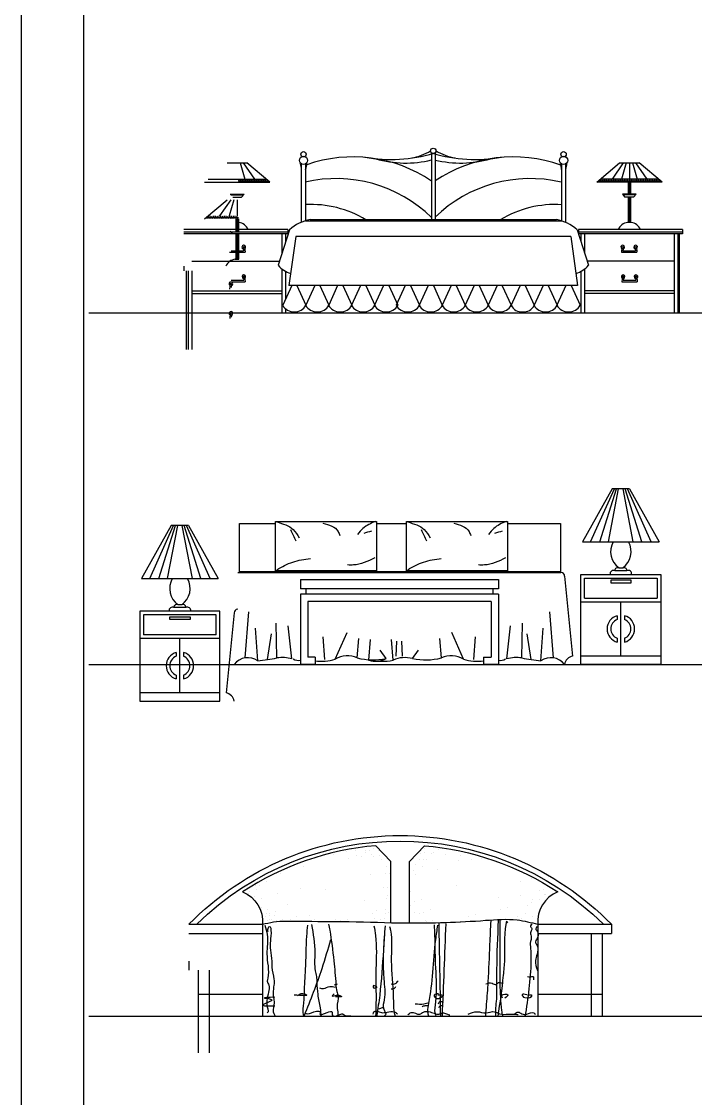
# Model space of a CAD drawing. Header units: inches. Extents: x 18.5 to 61, y 8.5 to 33.3.
# Drawn here: x 40 to 43.67, y 20.34 to 26.2 of the extents above; entities that cross this region are included whole.
import ezdxf

# ---------------------------------------------------------------- set-up
doc = ezdxf.new("R2010")
doc.units = ezdxf.units.IN
doc.header["$MEASUREMENT"] = 0
for name, color, linetype in [('02', 2, 'Continuous'), ('1', 1, 'Continuous'), ('kadrbm', 4, 'Continuous')]:
    doc.layers.add(name, color=color, linetype=linetype)

# ---------------------------------------------------------------- blocks, each defined once
blk = doc.blocks.new('kadrbm')
at = {"layer": 'kadrbm', "color": 4}
blk.add_lwpolyline([(0, 0), (0, 24.7972), (21, 24.7972), (21, 0), (0, 0)], close=True, dxfattribs=at)
blk.add_lwpolyline([(20.6631, 0.3257), (20.6631, 24.4603), (0.3369, 24.4603), (0.3369, 0.3257), (20.6631, 0.3257)], dxfattribs=at)

msp = doc.modelspace()

# ---------------------------------------------------------------- linework, layer by layer
at = {"layer": '02'}
for p, q in [((41.5298, 25.4683), (41.5509, 25.4683)), ((41.5298, 25.4679), (41.5298, 25.4683)), ((41.5509, 25.4683), (41.5509, 25.4672)), ((42.2364, 25.4907), (42.2364, 25.1249)), ((42.2564, 25.4907), (42.2564, 25.1249)), ((42.9458, 25.4679), (42.9458, 25.4683)), ((42.9458, 25.4683), (42.9674, 25.4683)), ((42.9669, 25.4683), (42.9669, 25.4672)), ((41.1245, 25.4336), (41.2315, 25.4336)), ((41.195, 25.4336), (41.2208, 25.3453)), ((41.212, 25.4336), (41.2727, 25.3453)), ((41.3559, 25.3285), (41.2315, 25.4336)), ((41.5298, 25.1116), (41.5298, 25.4274)), ((41.5509, 25.4281), (41.5509, 25.119)), ((42.9458, 25.1178), (42.9458, 25.4274)), ((42.9669, 25.4281), (42.9669, 25.11)), ((43.1363, 25.3285), (43.2606, 25.4336)), ((43.2802, 25.4336), (43.2195, 25.3453)), ((43.2606, 25.4336), (43.3677, 25.4336)), ((43.2971, 25.4336), (43.2714, 25.3453)), ((43.3142, 25.4336), (43.3142, 25.3453)), ((43.3312, 25.4336), (43.3569, 25.3453)), ((43.3482, 25.4336), (43.4089, 25.3453)), ((43.492, 25.3285), (43.3677, 25.4336)), ((41.0001, 25.3285), (41.3559, 25.3285)), ((41.02, 25.3453), (41.336, 25.3453)), ((43.492, 25.3285), (43.1363, 25.3285)), ((43.4721, 25.3453), (43.1562, 25.3453)), ((43.307, 25.3285), (43.307, 25.2631)), ((43.314, 25.3285), (43.314, 25.2631)), ((43.3199, 25.3285), (43.3199, 25.2631)), ((41.1407, 25.2631), (41.2161, 25.2631)), ((41.2161, 25.2631), (41.202, 25.2478)), ((43.276, 25.2631), (43.2901, 25.2478)), ((43.3515, 25.2631), (43.276, 25.2631)), ((43.3515, 25.2631), (43.3374, 25.2478)), ((41.0001, 25.1285), (41.1245, 25.2336)), ((41.144, 25.2336), (41.0833, 25.1453)), ((41.1609, 25.2336), (41.1352, 25.1453)), ((41.1442, 25.2593), (41.2126, 25.2593)), ((41.1548, 25.2478), (41.202, 25.2478)), ((41.178, 25.2336), (41.178, 25.1453)), ((43.3479, 25.2593), (43.2796, 25.2593)), ((43.3374, 25.2478), (43.2901, 25.2478)), ((43.307, 25.2478), (43.307, 25.1092)), ((43.314, 25.2478), (43.314, 25.1092)), ((43.3199, 25.2478), (43.3199, 25.1092)), ((41.1722, 25.1285), (41.1722, 25.0631)), ((41.1781, 25.1285), (41.1781, 25.0631)), ((41.1852, 25.1285), (41.1852, 25.0631)), ((41.5509, 25.119), (42.9458, 25.1178)), ((41.5764, 25.1249), (42.9164, 25.1249)), ((43.3242, 25.1092), (43.3042, 25.1092)), ((41.4543, 25.072), (40.8876, 25.072)), ((41.4543, 25.0576), (40.8876, 25.0576)), ((41.4543, 25.047), (40.8876, 25.047)), ((41.1407, 25.0631), (41.1548, 25.0478)), ((41.1722, 25.0478), (41.1722, 24.9092)), ((41.1781, 25.0478), (41.1781, 24.9092)), ((41.1852, 25.0478), (41.1852, 24.9092)), ((41.4637, 25.0703), (41.402, 24.8764)), ((41.4224, 25.047), (41.4224, 24.9404)), ((41.4424, 25.047), (41.4424, 25.0033)), ((41.4543, 25.072), (41.4543, 25.047)), ((41.4976, 25.0339), (41.4604, 24.7658)), ((42.9951, 25.0339), (41.4976, 25.0339)), ((42.9951, 25.0339), (43.0324, 24.7658)), ((43.0291, 25.0703), (43.0907, 24.8764)), ((43.6039, 25.072), (43.0372, 25.072)), ((43.0372, 25.072), (43.0372, 25.047)), ((43.6039, 25.0576), (43.0372, 25.0576)), ((43.6039, 25.047), (43.0372, 25.047)), ((43.0504, 25.047), (43.0504, 25.0033)), ((43.0704, 25.047), (43.0704, 24.9404)), ((43.5587, 25.047), (43.5587, 24.6183)), ((43.5787, 25.047), (43.5787, 24.6183)), ((43.5875, 24.6184), (43.5875, 25.047)), ((43.6039, 25.072), (43.6039, 25.047)), ((41.2107, 24.9754), (41.2137, 24.9554)), ((41.2187, 24.9754), (41.2217, 24.9474)), ((43.2739, 24.9754), (43.2709, 24.9474)), ((43.2819, 24.9754), (43.2789, 24.9554)), ((43.344, 24.9754), (43.347, 24.9554)), ((43.352, 24.9754), (43.355, 24.9474)), ((41.1376, 24.9474), (41.2217, 24.9474)), ((41.1456, 24.9554), (41.2137, 24.9554)), ((41.168, 24.9092), (41.188, 24.9092)), ((43.2709, 24.9474), (43.355, 24.9474)), ((43.2789, 24.9554), (43.347, 24.9554)), ((40.8876, 24.872), (40.8876, 24.847)), ((40.9318, 24.8983), (41.409, 24.8983)), ((41.4224, 24.8564), (41.4224, 24.6183)), ((43.0704, 24.8564), (43.0704, 24.6183)), ((43.5587, 24.8983), (43.0838, 24.8983)), ((40.903, 24.4184), (40.903, 24.847)), ((40.9118, 24.847), (40.9118, 24.4183)), ((40.9318, 24.847), (40.9318, 24.4183)), ((41.1461, 24.7947), (41.2142, 24.7947)), ((41.2112, 24.8147), (41.2142, 24.7947)), ((41.2192, 24.8147), (41.2222, 24.7867)), ((41.4424, 24.8434), (41.4424, 24.6934)), ((43.0504, 24.8434), (43.0504, 24.6183)), ((43.2758, 24.8147), (43.2728, 24.7867)), ((43.2838, 24.8147), (43.2808, 24.7947)), ((43.2808, 24.7947), (43.3489, 24.7947)), ((43.3459, 24.8147), (43.3489, 24.7947)), ((43.3539, 24.8147), (43.3569, 24.7867)), ((40.9318, 24.7383), (41.4224, 24.7383)), ((41.1406, 24.7754), (41.1376, 24.7474)), ((41.1381, 24.7867), (41.2222, 24.7867)), ((41.1486, 24.7754), (41.1456, 24.7554)), ((41.4757, 24.7658), (41.4269, 24.6597)), ((43.0324, 24.7658), (41.4604, 24.7658)), ((41.5039, 24.7658), (41.5527, 24.6597)), ((41.6007, 24.7658), (41.5519, 24.6597)), ((41.6289, 24.7658), (41.6777, 24.6597)), ((41.7257, 24.7658), (41.6769, 24.6597)), ((41.7539, 24.7658), (41.8027, 24.6597)), ((41.8507, 24.7658), (41.8019, 24.6597)), ((41.8789, 24.7658), (41.9277, 24.6597)), ((41.9757, 24.7658), (41.9269, 24.6597)), ((42.0048, 24.7658), (42.0536, 24.6597)), ((42.0938, 24.7658), (42.0449, 24.6597)), ((42.1219, 24.7658), (42.1707, 24.6597)), ((42.2188, 24.7658), (42.1699, 24.6597)), ((42.2469, 24.7658), (42.2957, 24.6597)), ((42.3438, 24.7658), (42.2949, 24.6597)), ((42.3719, 24.7658), (42.4207, 24.6597)), ((42.4688, 24.7658), (42.4199, 24.6597)), ((42.4969, 24.7658), (42.5457, 24.6597)), ((42.5938, 24.7658), (42.5449, 24.6597)), ((42.6223, 24.765), (42.6711, 24.6588)), ((42.7188, 24.7658), (42.6668, 24.653)), ((42.7469, 24.7658), (42.7957, 24.6597)), ((42.8438, 24.7658), (42.7949, 24.6597)), ((42.8719, 24.7658), (42.9207, 24.6597)), ((42.9688, 24.7658), (42.9199, 24.6597)), ((42.9969, 24.7658), (43.0457, 24.6597)), ((43.5587, 24.7383), (43.0704, 24.7383)), ((43.2728, 24.7867), (43.3569, 24.7867)), ((40.9318, 24.7233), (41.4224, 24.7233)), ((43.5587, 24.7233), (43.0704, 24.7233)), ((41.4424, 24.6397), (41.4424, 24.6183)), ((41.1411, 24.6147), (41.1381, 24.5867)), ((41.1491, 24.6147), (41.1461, 24.5947)), ((43.2205, 23.6603), (43.0592, 23.3713)), ((43.1031, 23.3713), (43.2323, 23.6603)), ((43.1538, 23.3713), (43.244, 23.6603)), ((43.2001, 23.3713), (43.2557, 23.6603)), ((43.3149, 23.6603), (43.2205, 23.6603)), ((43.3353, 23.3713), (43.2797, 23.6603)), ((43.3816, 23.3713), (43.2914, 23.6603)), ((43.4324, 23.3713), (43.3032, 23.6603)), ((43.3149, 23.6603), (43.4763, 23.3713)), ((40.8198, 23.4603), (40.6585, 23.1713)), ((40.7024, 23.1713), (40.8316, 23.4603)), ((40.7531, 23.1713), (40.8433, 23.4603)), ((40.7994, 23.1713), (40.855, 23.4603)), ((40.9142, 23.4603), (40.8198, 23.4603)), ((40.9346, 23.1713), (40.879, 23.4603)), ((40.9809, 23.1713), (40.8907, 23.4603)), ((41.0317, 23.1713), (40.9025, 23.4603)), ((40.9142, 23.4603), (41.0756, 23.1713)), ((41.191, 23.4713), (41.3881, 23.4713)), ((41.191, 23.2084), (41.191, 23.4713)), ((41.3881, 23.4828), (41.937, 23.4828)), ((41.3881, 23.2134), (41.3881, 23.4828)), ((41.937, 23.4828), (41.937, 23.2134)), ((41.937, 23.4713), (42.1008, 23.4713)), ((42.1008, 23.4828), (42.6497, 23.4828)), ((42.1008, 23.2134), (42.1008, 23.4828)), ((42.6497, 23.4828), (42.6497, 23.2134)), ((42.6497, 23.4713), (42.9386, 23.4713)), ((42.9386, 23.4713), (42.9386, 23.2084)), ((43.0592, 23.3713), (43.4763, 23.3713)), ((41.937, 23.2134), (41.3881, 23.2134)), ((42.6497, 23.2134), (42.1008, 23.2134)), ((43.2347, 23.2146), (43.3008, 23.2146)), ((43.2577, 23.2291), (43.2777, 23.2291)), ((40.6585, 23.1713), (41.0756, 23.1713)), ((41.1817, 23.2042), (42.9417, 23.2042)), ((42.9386, 23.2084), (41.191, 23.2084)), ((41.5228, 23.1666), (42.6007, 23.1666)), ((41.5228, 23.1666), (41.5228, 23.1166)), ((42.6007, 23.1666), (42.6007, 23.1166)), ((42.9617, 23.1842), (43.0052, 22.7491)), ((43.05, 23.1946), (43.4854, 23.1946)), ((43.05, 22.7042), (43.05, 23.1946)), ((43.07, 23.1746), (43.4654, 23.1746)), ((43.07, 23.0646), (43.07, 23.1746)), ((43.323, 23.163), (43.2122, 23.163)), ((43.2122, 23.163), (43.2122, 23.1492)), ((43.323, 23.1492), (43.323, 23.163)), ((43.4654, 23.1746), (43.4654, 23.0646)), ((43.4854, 23.1946), (43.4854, 22.7042)), ((42.6007, 23.1166), (41.5228, 23.1166)), ((41.5528, 23.1166), (41.5528, 23.0866)), ((42.5707, 23.1166), (42.5707, 23.0866)), ((43.2122, 23.1492), (43.323, 23.1492)), ((42.6007, 23.0866), (41.5228, 23.0866)), ((41.5228, 23.0866), (41.5228, 22.7042)), ((42.5607, 23.0466), (41.5628, 23.0466)), ((41.5628, 23.0466), (41.5628, 22.7442)), ((42.5607, 23.0466), (42.5607, 22.7442)), ((42.6007, 23.0866), (42.6007, 22.7042)), ((43.05, 23.0446), (43.4854, 23.0446)), ((43.07, 23.0646), (43.4654, 23.0646)), ((43.2677, 22.7505), (43.2677, 23.0446)), ((40.6493, 22.9946), (40.6493, 22.5042)), ((41.0847, 22.9946), (40.6493, 22.9946)), ((40.9001, 23.0146), (40.834, 23.0146)), ((40.877, 23.0291), (40.857, 23.0291)), ((41.0847, 22.5042), (41.0847, 22.9946)), ((41.1617, 22.9842), (41.1183, 22.5491)), ((41.2225, 22.7399), (41.2425, 22.9909)), ((42.901, 22.7399), (42.881, 22.9909)), ((40.6693, 22.9746), (40.6693, 22.8646)), ((41.0647, 22.9746), (40.6693, 22.9746)), ((40.8118, 22.963), (40.9225, 22.963)), ((40.8118, 22.9492), (40.8118, 22.963)), ((40.9225, 22.9492), (40.8118, 22.9492)), ((40.9225, 22.963), (40.9225, 22.9492)), ((41.0647, 22.8646), (41.0647, 22.9746)), ((41.3952, 22.7395), (41.3917, 22.9285)), ((42.7283, 22.7395), (42.7318, 22.9285)), ((43.2476, 22.9696), (43.2476, 22.9485)), ((43.2878, 22.9696), (43.2878, 22.9485)), ((41.0647, 22.8646), (40.6693, 22.8646)), ((41.2911, 22.7239), (41.279, 22.9024)), ((41.3433, 22.7308), (41.3657, 22.8712)), ((41.4767, 22.7343), (41.4559, 22.9146)), ((41.7127, 22.7325), (41.7769, 22.8782)), ((42.4108, 22.7325), (42.3466, 22.8782)), ((42.6467, 22.7343), (42.6676, 22.9146)), ((42.7802, 22.7308), (42.7578, 22.8712)), ((42.8324, 22.7239), (42.8445, 22.9024)), ((41.0847, 22.8446), (40.6493, 22.8446)), ((40.867, 22.5505), (40.867, 22.8446)), ((41.6555, 22.7308), (41.6468, 22.8539)), ((41.8324, 22.7395), (41.8411, 22.8452)), ((41.8961, 22.7273), (41.9048, 22.84)), ((42.0273, 22.7273), (42.0187, 22.84)), ((42.0441, 22.7499), (42.0476, 22.8314)), ((42.0794, 22.7499), (42.0759, 22.8314)), ((42.2911, 22.7395), (42.2824, 22.8452)), ((42.468, 22.7308), (42.4767, 22.8539)), ((43.2476, 22.8466), (43.2476, 22.8255)), ((43.2878, 22.8466), (43.2878, 22.8255)), ((40.8469, 22.7696), (40.8469, 22.7485)), ((40.8871, 22.7696), (40.8871, 22.7485)), ((41.6028, 22.7442), (41.5628, 22.7442)), ((41.6028, 22.7442), (41.6028, 22.7042)), ((41.9903, 22.736), (41.9573, 22.7828)), ((42.1332, 22.736), (42.1661, 22.7828)), ((42.5207, 22.7442), (42.5207, 22.7042)), ((42.5207, 22.7442), (42.5607, 22.7442)), ((43.05, 22.7505), (43.4854, 22.7505)), ((41.6028, 22.7042), (41.5228, 22.7042)), ((42.6007, 22.7042), (42.5207, 22.7042)), ((43.4854, 22.7042), (43.05, 22.7042)), ((40.8469, 22.6466), (40.8469, 22.6255)), ((40.8871, 22.6466), (40.8871, 22.6255)), ((41.0847, 22.5505), (40.6493, 22.5505)), ((40.6493, 22.5042), (41.0847, 22.5042)), ((41.7762, 21.686), (41.7762, 21.686)), ((41.8249, 21.6941), (41.8249, 21.6941)), ((41.879, 21.6905), (41.879, 21.6905)), ((41.898, 21.6914), (41.898, 21.6914)), ((41.9219, 21.7048), (41.9219, 21.7048)), ((41.9473, 21.6932), (41.9473, 21.6932)), ((42.1995, 21.7045), (42.1995, 21.7045)), ((42.2759, 21.6966), (42.2759, 21.6966)), ((41.7041, 21.6677), (41.7041, 21.6677)), ((41.7842, 21.6485), (41.7842, 21.6485)), ((41.8292, 21.6641), (41.8292, 21.6641)), ((41.8543, 21.6574), (41.8543, 21.6574)), ((41.8786, 21.6805), (41.8786, 21.6805)), ((41.9076, 21.6708), (41.9076, 21.6708)), ((41.9187, 21.6601), (41.9187, 21.6601)), ((41.9522, 21.6663), (41.9522, 21.6663)), ((41.9656, 21.644), (41.9656, 21.644)), ((42.1718, 21.6417), (42.1718, 21.6417)), ((42.1752, 21.6726), (42.1752, 21.6726)), ((42.1909, 21.6425), (42.1909, 21.6425)), ((42.2005, 21.6817), (42.2005, 21.6817)), ((42.2118, 21.6435), (42.2118, 21.6435)), ((42.2362, 21.6752), (42.2362, 21.6752)), ((42.2481, 21.6827), (42.2481, 21.6827)), ((42.3103, 21.6695), (42.3103, 21.6695)), ((42.3846, 21.6352), (42.3846, 21.6352)), ((42.3958, 21.6651), (42.3958, 21.6651)), ((42.4569, 21.6415), (42.4569, 21.6415)), ((42.507, 21.6496), (42.507, 21.6496)), ((41.5378, 21.6061), (41.5378, 21.6061)), ((41.9895, 21.6065), (41.9895, 21.6065)), ((42.0056, 21.5685), (42.0056, 21.5685)), ((42.0148, 21.5704), (42.0148, 21.5704)), ((42.1371, 21.5848), (42.1371, 21.5848)), ((42.1483, 21.6147), (42.1483, 21.6147)), ((42.1862, 21.6019), (42.1862, 21.6019)), ((42.2693, 21.5897), (42.2693, 21.5897)), ((41.3408, 21.5234), (41.3408, 21.5234)), ((41.412, 21.5651), (41.412, 21.5651)), ((41.9032, 21.5627), (41.9032, 21.5627)), ((41.9865, 21.5677), (41.9865, 21.5677)), ((42.0109, 21.5269), (42.0109, 21.5269)), ((42.1483, 21.5607), (42.1483, 21.5607)), ((42.7197, 21.523), (42.7197, 21.523)), ((42.7798, 21.5387), (42.7798, 21.5387)), ((42.8225, 21.5275), (42.8225, 21.5275)), ((41.2383, 21.4583), (41.2383, 21.4583)), ((41.2468, 21.4692), (41.2468, 21.4692)), ((41.2786, 21.4992), (41.2786, 21.4992)), ((41.284, 21.4774), (41.284, 21.4774)), ((41.2976, 21.5), (41.2976, 21.5)), ((41.3975, 21.4553), (41.3975, 21.4553)), ((41.5216, 21.4833), (41.5216, 21.4833)), ((41.6615, 21.4768), (41.6615, 21.4768)), ((41.9759, 21.4905), (41.9759, 21.4905)), ((41.995, 21.4913), (41.995, 21.4913)), ((42.122, 21.47), (42.122, 21.47)), ((42.371, 21.5031), (42.371, 21.5031)), ((42.8222, 21.4749), (42.8222, 21.4749)), ((42.8455, 21.4767), (42.8455, 21.4767)), ((42.851, 21.4548), (42.851, 21.4548)), ((42.8587, 21.4541), (42.8587, 21.4541)), ((41.2751, 21.4409), (41.2751, 21.4409)), ((41.3104, 21.4327), (41.3104, 21.4327)), ((41.4539, 21.3954), (41.4539, 21.3954)), ((41.8745, 21.4196), (41.8745, 21.4196)), ((41.9893, 21.4284), (41.9893, 21.4284)), ((41.9986, 21.4476), (41.9986, 21.4476)), ((42.1251, 21.3935), (42.1251, 21.3935)), ((42.1457, 21.4162), (42.1457, 21.4162)), ((42.1829, 21.4245), (42.1829, 21.4245)), ((42.5991, 21.4343), (42.5991, 21.4343)), ((42.7214, 21.4487), (42.7214, 21.4487)), ((42.7598, 21.3936), (42.7598, 21.3936)), ((42.7834, 21.4085), (42.7834, 21.4085)), ((42.7841, 21.4254), (42.7841, 21.4254)), ((42.8266, 21.423), (42.8266, 21.423)), ((41.3091, 21.3811), (41.3091, 21.3811)), ((41.3315, 21.3343), (41.3315, 21.3343)), ((41.3361, 21.3492), (41.3361, 21.3492)), ((41.3435, 21.3687), (41.3435, 21.3687)), ((41.3539, 21.3384), (41.3539, 21.3384)), ((41.3551, 21.35), (41.3551, 21.35)), ((41.3824, 21.3405), (41.3824, 21.3405)), ((41.3887, 21.3613), (41.3887, 21.3613)), ((41.5736, 21.3391), (41.5736, 21.3391)), ((41.9131, 21.3465), (41.9131, 21.3465)), ((41.9347, 21.3639), (41.9347, 21.3639)), ((41.9843, 21.347), (41.9843, 21.347)), ((41.9863, 21.3711), (41.9863, 21.3711)), ((42.0017, 21.3562), (42.0017, 21.3562)), ((42.1421, 21.3546), (42.1421, 21.3546)), ((42.1728, 21.3512), (42.1728, 21.3512)), ((42.1919, 21.352), (42.1919, 21.352)), ((42.2292, 21.3696), (42.2292, 21.3696)), ((42.4755, 21.3445), (42.4755, 21.3445)), ((42.6123, 21.3706), (42.6123, 21.3706)), ((42.6495, 21.3788), (42.6495, 21.3788)), ((42.7063, 21.3339), (42.7063, 21.3339)), ((42.7501, 21.3502), (42.7501, 21.3502)), ((41.3424, 21.3099), (41.3424, 21.3099)), ((41.3541, 21.3154), (41.3541, 21.3154)), ((41.3647, 21.316), (41.3647, 21.316)), ((41.3906, 21.3081), (41.3906, 21.3081)), ((41.4228, 21.3136), (41.4228, 21.3136)), ((41.4687, 21.3177), (41.4687, 21.3177)), ((41.5039, 21.3298), (41.5039, 21.3298)), ((41.6016, 21.3137), (41.6016, 21.3137)), ((41.7137, 21.3157), (41.7137, 21.3157)), ((41.742, 21.3086), (41.742, 21.3086)), ((41.7792, 21.3169), (41.7792, 21.3169)), ((41.8594, 21.3048), (41.8594, 21.3048)), ((41.9277, 21.3196), (41.9277, 21.3196)), ((41.9599, 21.3152), (41.9599, 21.3152)), ((41.9817, 21.3192), (41.9817, 21.3192)), ((42.205, 21.3133), (42.205, 21.3133)), ((42.2075, 21.3042), (42.2075, 21.3042)), ((42.2447, 21.3125), (42.2447, 21.3125)), ((42.2845, 21.2997), (42.2845, 21.2997)), ((42.3036, 21.3021), (42.3036, 21.3021)), ((42.3934, 21.3045), (42.3934, 21.3045)), ((42.4375, 21.3318), (42.4375, 21.3318)), ((42.4512, 21.3128), (42.4512, 21.3128)), ((42.7078, 21.3182), (42.7078, 21.3182)), ((42.7268, 21.319), (42.7268, 21.319)), ((42.7879, 21.3324), (42.7879, 21.3324))]:
    msp.add_line(p, q, dxfattribs=at)
for points in [[(40.916, 21.2901, -0.420009), (43.216, 21.2901, 3.317955)], [(40.9584, 21.2901, -0.409003), (43.1736, 21.2901)], [(42.0152, 21.2979), (42.0158, 21.6311), (41.9338, 21.7175, 0.125006), (41.2078, 21.466, -0.336776), (41.316, 21.2901, -1.056579)], [(42.1168, 21.2979), (42.1162, 21.6311), (42.1982, 21.7175, -0.125006), (42.9241, 21.466, 0.336776), (42.816, 21.2901, 1.056579)]]:
    msp.add_lwpolyline(points, format="xyb", dxfattribs=at)
for points in [[(40.916, 21.2901), (41.316, 21.2901)], [(41.316, 21.2901), (41.316, 20.7901)], [(42.816, 21.2901), (42.816, 20.7901)], [(42.816, 21.2901), (43.216, 21.2901)], [(43.216, 21.2901), (43.216, 21.2401)], [(40.916, 21.2401), (41.316, 21.2401)], [(42.816, 21.2401), (43.216, 21.2401)], [(43.106, 21.2401), (43.106, 20.7901)], [(43.166, 21.2401), (43.166, 20.7901)], [(40.916, 21.0901), (40.916, 21.0401)], [(40.966, 21.0401), (40.966, 20.5901)], [(41.026, 21.0401), (41.026, 20.5901)], [(40.966, 20.9101), (41.316, 20.9101)], [(42.816, 20.9101), (43.166, 20.9101)], [(40.966, 20.7901), (43.166, 20.7901)]]:
    msp.add_lwpolyline(points, dxfattribs=at)
for centre, radius in [((41.5397, 25.4807), 0.0146), ((42.2461, 25.499), 0.0149), ((42.9557, 25.4807), 0.0146), ((41.5397, 25.4476), 0.0225), ((42.9557, 25.4476), 0.0225)]:
    msp.add_circle(centre, radius, dxfattribs=at)
for centre, radius, start, end in [((42.0701, 25.7692), 0.3141, 280.80391, 300.99102), ((42.4236, 25.7692), 0.3141, 239.00898, 259.19609), ((41.8088, 24.7077), 0.7588, 55.70289, 109.34484), ((42.0154, 26.2509), 0.799, 259.75229, 286.97387), ((42.0969, 26.0197), 0.5867, 253.81795, 283.7568), ((42.4756, 26.2509), 0.799, 253.02613, 280.24771), ((42.6822, 24.7077), 0.7588, 70.04973, 124.13824), ((42.3942, 26.0197), 0.5867, 256.41808, 286.18205), ((41.4433, 25.3973), 0.0857, 359.97513, 22.69604), ((41.4185, 25.4404), 0.1399, 342.06412, 357.0003), ((42.8593, 25.3973), 0.0857, 359.97513, 22.69604), ((42.8345, 25.4404), 0.1399, 342.06412, 357.0003), ((41.1944, 25.3452), 0.00919, 179.33961, 276.06701), ((41.1845, 25.3282), 0.0079, 1.90588, 83.22124), ((41.204, 25.3452), 0.00919, 179.33961, 276.06701), ((41.1944, 25.3282), 0.0079, 1.90588, 83.22124), ((41.2136, 25.3452), 0.00919, 179.33961, 276.06701), ((41.204, 25.3282), 0.0079, 1.90588, 83.22124), ((41.2235, 25.3452), 0.00919, 179.33961, 276.06701), ((41.2136, 25.3282), 0.0079, 1.90588, 83.22124), ((41.2331, 25.3452), 0.00919, 179.33961, 276.06701), ((41.2236, 25.3282), 0.0079, 1.90588, 83.22124), ((41.2427, 25.3452), 0.00919, 179.33961, 276.06701), ((41.2331, 25.3282), 0.0079, 1.90588, 83.22124), ((41.2526, 25.3452), 0.00919, 179.33961, 276.06701), ((41.2427, 25.3282), 0.0079, 1.90588, 83.22124), ((41.2622, 25.3452), 0.00919, 179.33961, 276.06701), ((41.2527, 25.3282), 0.0079, 1.90588, 83.22124), ((41.2718, 25.3452), 0.00919, 179.33961, 276.06701), ((41.2623, 25.3282), 0.0079, 1.90588, 83.22124), ((41.2818, 25.3452), 0.00919, 179.33961, 276.06701), ((41.2718, 25.3282), 0.0079, 1.90588, 83.22124), ((41.2913, 25.3452), 0.00919, 179.33961, 276.06701), ((41.2818, 25.3282), 0.0079, 1.90588, 83.22124), ((41.3009, 25.3452), 0.00919, 179.33961, 276.06701), ((41.2914, 25.3282), 0.0079, 1.90588, 83.22124), ((41.3105, 25.3452), 0.00919, 179.33961, 276.06701), ((41.301, 25.3282), 0.0079, 1.90588, 83.22124), ((41.3205, 25.3452), 0.00919, 179.33961, 276.06701), ((41.3105, 25.3282), 0.0079, 1.90588, 83.22124), ((41.3301, 25.3452), 0.00919, 179.33961, 276.06701), ((41.3205, 25.3282), 0.0079, 1.90588, 83.22124), ((41.3396, 25.3452), 0.00919, 179.33961, 276.06701), ((41.3301, 25.3282), 0.0079, 1.90588, 83.22124), ((41.3397, 25.3282), 0.0079, 1.90588, 83.22124), ((41.7169, 24.6061), 0.7424, 45.60077, 103.12372), ((42.7741, 24.6061), 0.7424, 76.87628, 134.2116), ((43.1525, 25.3282), 0.0079, 96.77876, 178.09412), ((43.1525, 25.3452), 0.00919, 263.93299, 0.66039), ((43.1621, 25.3282), 0.0079, 96.77876, 178.09412), ((43.1621, 25.3452), 0.00919, 263.93299, 0.66039), ((43.1716, 25.3282), 0.0079, 96.77876, 178.09412), ((43.1717, 25.3452), 0.00919, 263.93299, 0.66039), ((43.1816, 25.3282), 0.0079, 96.77876, 178.09412), ((43.1816, 25.3452), 0.00919, 263.93299, 0.66039), ((43.1912, 25.3282), 0.0079, 96.77876, 178.09412), ((43.1912, 25.3452), 0.00919, 263.93299, 0.66039), ((43.2008, 25.3282), 0.0079, 96.77876, 178.09412), ((43.2008, 25.3452), 0.00919, 263.93299, 0.66039), ((43.2104, 25.3282), 0.0079, 96.77876, 178.09412), ((43.2104, 25.3452), 0.00919, 263.93299, 0.66039), ((43.2203, 25.3282), 0.0079, 96.77876, 178.09412), ((43.2204, 25.3452), 0.00919, 263.93299, 0.66039), ((43.2299, 25.3282), 0.0079, 96.77876, 178.09412), ((43.2299, 25.3452), 0.00919, 263.93299, 0.66039), ((43.2395, 25.3282), 0.0079, 96.77876, 178.09412), ((43.2395, 25.3452), 0.00919, 263.93299, 0.66039), ((43.2494, 25.3282), 0.0079, 96.77876, 178.09412), ((43.2495, 25.3452), 0.00919, 263.93299, 0.66039), ((43.259, 25.3282), 0.0079, 96.77876, 178.09412), ((43.2591, 25.3452), 0.00919, 263.93299, 0.66039), ((43.2686, 25.3282), 0.0079, 96.77876, 178.09412), ((43.2686, 25.3452), 0.00919, 263.93299, 0.66039), ((43.2786, 25.3282), 0.0079, 96.77876, 178.09412), ((43.2786, 25.3452), 0.00919, 263.93299, 0.66039), ((43.2881, 25.3282), 0.0079, 96.77876, 178.09412), ((43.2882, 25.3452), 0.00919, 263.93299, 0.66039), ((43.2977, 25.3282), 0.0079, 96.77876, 178.09412), ((43.2978, 25.3452), 0.00919, 263.93299, 0.66039), ((43.3077, 25.3282), 0.0079, 96.77876, 178.09412), ((43.3077, 25.3452), 0.00919, 263.93299, 0.66039), ((43.3173, 25.3282), 0.0079, 96.77876, 178.09412), ((43.3173, 25.3452), 0.00919, 263.93299, 0.66039), ((43.3269, 25.3282), 0.0079, 96.77876, 178.09412), ((43.3269, 25.3452), 0.00919, 263.93299, 0.66039), ((43.3368, 25.3282), 0.0079, 96.77876, 178.09412), ((43.3369, 25.3452), 0.00919, 263.93299, 0.66039), ((43.3464, 25.3282), 0.0079, 96.77876, 178.09412), ((43.3464, 25.3452), 0.00919, 263.93299, 0.66039), ((43.356, 25.3282), 0.0079, 96.77876, 178.09412), ((43.356, 25.3452), 0.00919, 263.93299, 0.66039), ((43.3659, 25.3282), 0.0079, 96.77876, 178.09412), ((43.366, 25.3452), 0.00919, 263.93299, 0.66039), ((43.3755, 25.3282), 0.0079, 96.77876, 178.09412), ((43.3756, 25.3452), 0.00919, 263.93299, 0.66039), ((43.3851, 25.3282), 0.0079, 96.77876, 178.09412), ((43.3851, 25.3452), 0.00919, 263.93299, 0.66039), ((43.3951, 25.3282), 0.0079, 96.77876, 178.09412), ((43.3951, 25.3452), 0.00919, 263.93299, 0.66039), ((43.4046, 25.3282), 0.0079, 96.77876, 178.09412), ((43.4047, 25.3452), 0.00919, 263.93299, 0.66039), ((43.4142, 25.3282), 0.0079, 96.77876, 178.09412), ((43.4143, 25.3452), 0.00919, 263.93299, 0.66039), ((43.4242, 25.3282), 0.0079, 96.77876, 178.09412), ((43.4242, 25.3452), 0.00919, 263.93299, 0.66039), ((43.4338, 25.3282), 0.0079, 96.77876, 178.09412), ((43.4338, 25.3452), 0.00919, 263.93299, 0.66039), ((43.4434, 25.3282), 0.0079, 96.77876, 178.09412), ((43.4434, 25.3452), 0.00919, 263.93299, 0.66039), ((43.4533, 25.3282), 0.0079, 96.77876, 178.09412), ((43.4534, 25.3452), 0.00919, 263.93299, 0.66039), ((43.4629, 25.3282), 0.0079, 96.77876, 178.09412), ((43.4629, 25.3452), 0.00919, 263.93299, 0.66039), ((43.4725, 25.3282), 0.0079, 96.77876, 178.09412), ((43.4725, 25.3452), 0.00919, 263.93299, 318.71254), ((43.4821, 25.3282), 0.0079, 96.77876, 178.09412), ((43.4821, 25.3452), 0.00919, 263.93299, 276.00994), ((41.582, 24.6334), 0.574, 58.77634, 93.10724), ((42.909, 24.6334), 0.574, 86.32145, 121.22366), ((41.0292, 25.1452), 0.00919, 179.33961, 276.06701), ((41.0388, 25.1452), 0.00919, 179.33961, 276.06701), ((41.0488, 25.1452), 0.00919, 179.33961, 276.06701), ((41.0583, 25.1452), 0.00919, 179.33961, 276.06701), ((41.0679, 25.1452), 0.00919, 179.33961, 276.06701), ((41.0779, 25.1452), 0.00919, 179.33961, 276.06701), ((41.0875, 25.1452), 0.00919, 179.33961, 276.06701), ((41.097, 25.1452), 0.00919, 179.33961, 276.06701), ((41.107, 25.1452), 0.00919, 179.33961, 276.06701), ((41.1166, 25.1452), 0.00919, 179.33961, 276.06701), ((41.1262, 25.1452), 0.00919, 179.33961, 276.06701), ((41.1361, 25.1452), 0.00919, 179.33961, 276.06701), ((41.1457, 25.1452), 0.00919, 179.33961, 276.06701), ((41.1553, 25.1452), 0.00919, 179.33961, 276.06701), ((41.1653, 25.1452), 0.00919, 179.33961, 276.06701), ((41.1748, 25.1452), 0.00919, 179.33961, 276.06701), ((41.1844, 25.1452), 0.00919, 179.33961, 276.06701), ((41.0101, 25.1452), 0.00919, 263.99006, 276.06701), ((41.0101, 25.1282), 0.0079, 1.90588, 83.22124), ((41.0196, 25.1452), 0.00919, 221.28746, 276.06701), ((41.0197, 25.1282), 0.0079, 1.90588, 83.22124), ((41.0293, 25.1282), 0.0079, 1.90588, 83.22124), ((41.0388, 25.1282), 0.0079, 1.90588, 83.22124), ((41.0488, 25.1282), 0.0079, 1.90588, 83.22124), ((41.0584, 25.1282), 0.0079, 1.90588, 83.22124), ((41.068, 25.1282), 0.0079, 1.90588, 83.22124), ((41.0779, 25.1282), 0.0079, 1.90588, 83.22124), ((41.0875, 25.1282), 0.0079, 1.90588, 83.22124), ((41.0971, 25.1282), 0.0079, 1.90588, 83.22124), ((41.107, 25.1282), 0.0079, 1.90588, 83.22124), ((41.1166, 25.1282), 0.0079, 1.90588, 83.22124), ((41.1262, 25.1282), 0.0079, 1.90588, 83.22124), ((41.1362, 25.1282), 0.0079, 1.90588, 83.22124), ((41.1458, 25.1282), 0.0079, 1.90588, 83.22124), ((41.1553, 25.1282), 0.0079, 1.90588, 83.22124), ((41.1653, 25.1282), 0.0079, 1.90588, 83.22124), ((41.1749, 25.1282), 0.0079, 1.90588, 83.22124), ((41.1814, 25.0466), 0.0629, 23.78294, 83.95522), ((41.6149, 24.9019), 0.2264, 99.79379, 131.92176), ((42.8779, 24.9019), 0.2264, 48.07824, 80.20621), ((43.3108, 25.0466), 0.0629, 96.04478, 156.21706), ((43.3175, 25.0466), 0.0629, 23.78294, 83.95522), ((41.2147, 24.9754), 0.01, 299.51845, 255.1945), ((41.2147, 24.9684), 0.008, 60, 120), ((43.2779, 24.9754), 0.01, 284.8055, 240.48155), ((43.2779, 24.9684), 0.008, 60, 120), ((43.348, 24.9754), 0.01, 299.51845, 255.1945), ((43.348, 24.9684), 0.008, 60, 120), ((41.1746, 24.8466), 0.0629, 96.04478, 156.21706), ((41.5038, 24.9595), 0.1314, 219.24581, 254.96345), ((42.989, 24.9595), 0.1314, 285.03655, 320.75419), ((41.2152, 24.8147), 0.01, 299.51845, 255.1945), ((41.2152, 24.8077), 0.008, 60, 120), ((43.2798, 24.8147), 0.01, 284.8055, 240.48155), ((43.2798, 24.8077), 0.008, 60, 120), ((43.3499, 24.8147), 0.01, 299.51845, 255.1945), ((43.3499, 24.8077), 0.008, 60, 120), ((41.1446, 24.7754), 0.01, 284.8055, 240.48155), ((41.1446, 24.7684), 0.008, 60, 120), ((41.1451, 24.6147), 0.01, 284.8055, 240.48155), ((41.4856, 24.6891), 0.0657, 206.58101, 273.37108), ((41.494, 24.6891), 0.0657, 266.62892, 333.41899), ((41.6106, 24.6891), 0.0657, 206.58101, 273.37108), ((41.619, 24.6891), 0.0657, 266.62892, 333.41899), ((41.7356, 24.6891), 0.0657, 206.58101, 273.37108), ((41.744, 24.6891), 0.0657, 266.62892, 333.41899), ((41.8606, 24.6891), 0.0657, 206.58101, 273.37108), ((41.869, 24.6891), 0.0657, 266.62892, 333.41899), ((41.9856, 24.6891), 0.0657, 206.58101, 273.37108), ((41.994, 24.6891), 0.0657, 266.62892, 333.41899), ((42.1037, 24.6891), 0.0657, 206.58101, 273.37108), ((42.112, 24.6891), 0.0657, 266.62892, 333.41899), ((42.2287, 24.6891), 0.0657, 206.58101, 273.37108), ((42.237, 24.6891), 0.0657, 266.62892, 333.41899), ((42.3537, 24.6891), 0.0657, 206.58101, 273.37108), ((42.362, 24.6891), 0.0657, 266.62892, 333.41899), ((42.4787, 24.6891), 0.0657, 206.58101, 273.37108), ((42.487, 24.6891), 0.0657, 266.62892, 333.41899), ((42.6037, 24.6891), 0.0657, 206.58101, 273.37108), ((42.612, 24.6891), 0.0657, 266.62892, 333.41899), ((42.7291, 24.6882), 0.0657, 206.58101, 273.37108), ((42.7374, 24.6882), 0.0657, 266.62892, 333.41899), ((42.8537, 24.6891), 0.0657, 206.58101, 273.37108), ((42.862, 24.6891), 0.0657, 266.62892, 333.41899), ((42.9787, 24.6891), 0.0657, 206.58101, 273.37108), ((42.987, 24.6891), 0.0657, 266.62892, 333.41899), ((41.1451, 24.6077), 0.008, 60, 120), ((43.3205, 23.3177), 0.1086, 150.40381, 234.64053), ((43.2149, 23.3177), 0.1086, 305.35947, 29.59619), ((43.2272, 23.1979), 0.0183, 65.77398, 190.60491), ((43.2509, 23.2144), 0.0162, 65.18292, 179.30567), ((43.2845, 23.2144), 0.0162, 0.69433, 114.81708), ((43.3083, 23.1979), 0.0183, 349.39509, 114.22602), ((40.9198, 23.1177), 0.1086, 150.40381, 234.64053), ((40.8142, 23.1177), 0.1086, 305.35947, 29.59619), ((42.9417, 23.1842), 0.02, 0, 90), ((40.8265, 22.9979), 0.0183, 65.77398, 190.60491), ((40.8502, 23.0144), 0.0162, 65.18292, 179.30567), ((40.8838, 23.0144), 0.0162, 0.69433, 114.81708), ((40.9076, 22.9979), 0.0183, 349.39509, 114.22602), ((41.1817, 22.9842), 0.02, 90, 180), ((43.2677, 22.8975), 0.0748, 105.60143, 254.39857), ((43.2677, 22.8975), 0.0548, 111.53605, 248.46395), ((43.2677, 22.8975), 0.0748, 285.60143, 74.39857), ((43.2677, 22.8975), 0.0548, 291.53605, 68.46395), ((40.867, 22.6975), 0.0748, 105.60143, 254.39857), ((40.867, 22.6975), 0.0548, 111.53605, 248.46395), ((40.867, 22.6975), 0.0748, 285.60143, 74.39857), ((40.867, 22.6975), 0.0548, 291.53605, 68.46395), ((41.2367, 22.6462), 0.0948, 55.01838, 142.23684), ((41.4255, 22.5724), 0.1697, 72.4228, 100.2778), ((41.7787, 22.6304), 0.1216, 63.7675, 122.86429), ((42.0922, 22.5857), 0.1558, 74.75287, 114.61417), ((42.3448, 22.6304), 0.1216, 57.13571, 116.2325), ((42.698, 22.5724), 0.1697, 79.7222, 107.5772), ((42.8868, 22.6462), 0.0948, 37.76316, 124.98162), ((43.014, 22.6971), 0.0528, 99.61022, 172.2094), ((41.1035, 24.3303), 1.6174, 276.66052, 280.38999), ((41.5128, 22.7846), 0.0582, 239.9736, 279.91923), ((41.6382, 22.9869), 0.2651, 262.31731, 286.31599), ((41.9192, 23.0937), 0.3647, 256.23956, 281.24468), ((41.9327, 22.8463), 0.1245, 252.93762, 297.58445), ((41.9454, 22.9326), 0.2111, 256.49949, 274.43339), ((41.9781, 22.9326), 0.2111, 265.56661, 283.50051), ((42.2043, 23.0937), 0.3647, 258.75532, 283.76044), ((42.4852, 22.9869), 0.2651, 253.68401, 277.68269), ((42.6107, 22.7846), 0.0582, 260.08077, 300.0264), ((43.02, 24.3303), 1.6174, 259.61001, 263.33948), ((41.1094, 22.4971), 0.0528, 7.7906, 80.38978)]:
    msp.add_arc(centre, radius, start, end, dxfattribs=at)
for points in [[(41.3946, 23.4796), (41.4844, 23.4379), (41.5165, 23.393)], [(41.6449, 23.4732), (41.7284, 23.4283), (41.738, 23.4058)], [(41.9306, 23.4828), (41.8632, 23.4443), (41.8343, 23.4122)], [(42.1072, 23.4796), (42.1971, 23.4379), (42.2292, 23.393)], [(42.3576, 23.4732), (42.441, 23.4283), (42.4507, 23.4058)], [(42.6433, 23.4828), (42.5758, 23.4443), (42.547, 23.4122)], [(41.4684, 23.4379), (41.4973, 23.377)], [(41.8696, 23.4187), (41.9114, 23.4315)], [(42.181, 23.4379), (42.2099, 23.377)], [(42.5823, 23.4187), (42.624, 23.4315)], [(41.3946, 23.2198), (41.4812, 23.2615), (41.5775, 23.2808)], [(41.9274, 23.284), (41.8119, 23.2455), (41.7798, 23.2455)], [(42.1072, 23.2198), (42.1938, 23.2615), (42.2902, 23.2808)], [(42.64, 23.284), (42.5245, 23.2455), (42.4924, 23.2455)], [(41.316, 21.2901), (41.3764, 21.3026), (41.5159, 21.3071), (41.7889, 21.3049), (42.0963, 21.2974), (42.5305, 21.3116), (42.7037, 21.3139), (42.816, 21.2901)], [(41.3292, 21.2846), (41.3427, 21.2351), (41.3404, 21.1294), (41.3449, 20.9967), (41.3427, 20.9809), (41.3517, 20.9584), (41.3494, 20.9202), (41.3449, 20.8302), (41.3472, 20.8145), (41.3427, 20.8077)], [(41.3472, 21.2486), (41.3494, 21.2734), (41.3539, 21.2779), (41.3629, 21.2441), (41.3584, 21.1879), (41.3674, 21.0754), (41.3674, 21.0574), (41.3787, 20.9922), (41.3787, 20.9584), (41.3742, 20.9157), (41.3787, 20.8482), (41.3742, 20.8212), (41.3854, 20.7897)], [(41.5609, 21.2846), (41.5564, 21.2261), (41.5497, 21.0439), (41.5429, 20.9179), (41.5384, 20.8437), (41.5384, 20.7987), (41.5429, 20.7897)], [(41.5834, 21.2891), (41.6014, 21.1339), (41.6036, 21.0372), (41.6104, 21.0057), (41.6126, 20.9719), (41.6171, 20.9089), (41.6306, 20.8347), (41.6351, 20.7897)], [(41.6756, 21.2914), (41.6824, 21.2576), (41.7049, 21.0912), (41.7161, 20.9629), (41.7206, 20.9247), (41.7274, 20.8999), (41.7229, 20.8415), (41.7274, 20.8055), (41.7274, 20.792)], [(41.9231, 21.2824), (41.9321, 21.2284), (41.9343, 21.0484), (41.9343, 20.8594), (41.9321, 20.7897)], [(41.9838, 21.2824), (41.9748, 21.1496), (41.9546, 20.9044), (41.9388, 20.7942)], [(42.0086, 21.2779), (42.0131, 21.2576), (42.0176, 21.0912), (42.0288, 20.8954), (42.0333, 20.8122), (42.0378, 20.792)], [(42.2695, 21.2846), (42.2583, 21.2059), (42.2425, 21.0282), (42.22, 20.8594), (42.2155, 20.8145), (42.22, 20.792)], [(42.2515, 21.2869), (42.2538, 21.2284), (42.2583, 21.0529), (42.2583, 20.8684), (42.256, 20.8032), (42.2605, 20.7897)], [(42.2763, 21.2936), (42.2853, 20.7897)], [(42.3145, 21.2936), (42.2943, 20.7897)], [(42.5597, 21.3094), (42.553, 21.1811), (42.544, 20.9764), (42.535, 20.8549), (42.5305, 20.7897)], [(42.6002, 21.3116), (42.5912, 21.0439), (42.5912, 20.9269), (42.589, 20.8707), (42.5845, 20.8235), (42.5867, 20.7875)], [(42.6519, 21.2981), (42.6452, 21.3049), (42.6429, 21.2981), (42.6339, 21.0957), (42.6272, 21.0124), (42.598, 20.7897)], [(42.6092, 21.3139), (42.6092, 21.2036), (42.6092, 20.9652), (42.6182, 20.8212), (42.6227, 20.792)], [(42.7847, 21.2914), (42.7757, 21.2824), (42.7824, 21.2666), (42.7757, 21.2441), (42.7802, 21.2194), (42.7757, 21.1969), (42.7757, 21.1609), (42.7779, 21.0889), (42.7464, 20.7875)], [(42.8117, 21.2779), (42.8049, 21.2621), (42.8117, 21.2531), (42.8162, 21.2216), (42.8027, 21.1946), (42.8117, 21.1744), (42.8117, 21.1271), (42.8027, 21.0934), (42.8139, 21.0394)], [(41.9816, 21.2441), (41.9771, 20.9922), (41.9793, 20.8797), (41.9771, 20.828), (41.9861, 20.7965), (41.9793, 20.7897)], [(41.6869, 21.2059), (41.6396, 21.0484), (41.5429, 20.792)], [(42.0176, 20.9652), (42.0401, 20.9674), (42.0558, 20.9832)], [(42.7599, 21.0057), (42.7734, 21.0034), (42.7892, 21.0057), (42.7914, 20.9877)], [(41.6261, 20.9449), (41.6486, 20.9404), (41.6824, 20.9517), (41.7116, 20.9472)], [(41.7094, 20.9607), (41.7251, 20.9652)], [(41.9388, 20.9494), (41.9186, 20.9539), (41.9208, 20.9449), (41.9411, 20.9494)], [(42.0176, 20.9382), (42.0333, 20.9404), (42.0423, 20.9517)], [(42.5327, 20.9652), (42.5665, 20.9697), (42.589, 20.9629), (42.5957, 20.9697), (42.6272, 20.9697)], [(41.3832, 20.8932), (41.3269, 20.8887), (41.3674, 20.8797), (41.3224, 20.8527), (41.3832, 20.846)], [(41.5069, 20.8999), (41.5272, 20.9134), (41.5564, 20.9067), (41.4889, 20.9044)], [(41.7071, 20.9112), (41.6959, 20.8999), (41.7319, 20.9044), (41.7476, 20.8977), (41.7139, 20.8954)], [(42.274, 20.9112), (42.2515, 20.9044), (42.265, 20.8864), (42.2965, 20.9022), (42.2718, 20.9044)], [(42.274, 20.8572), (42.2853, 20.8707), (42.301, 20.8639)], [(42.6227, 20.8887), (42.6205, 20.9044), (42.6519, 20.9067), (42.6362, 20.8887)], [(42.7554, 20.9067), (42.7307, 20.9067), (42.7442, 20.8909), (42.7847, 20.9022), (42.7599, 20.9044)], [(41.5474, 20.8077), (41.5609, 20.8032), (41.6104, 20.8167), (41.6306, 20.8122), (41.6284, 20.8032), (41.6689, 20.81), (41.6959, 20.8122), (41.6959, 20.7965), (41.7431, 20.801), (41.7521, 20.8032), (41.7611, 20.7965), (41.7949, 20.7942)], [(41.9186, 20.801), (41.9231, 20.8145), (41.9636, 20.81), (41.9951, 20.8122), (42.0333, 20.8145), (42.0513, 20.8032)], [(41.9501, 20.8302), (41.9703, 20.837), (41.9771, 20.8392)], [(42.1075, 20.7965), (42.1255, 20.81), (42.1728, 20.801), (42.193, 20.8122), (42.2515, 20.8055), (42.2785, 20.801), (42.2965, 20.8077), (42.319, 20.8032), (42.337, 20.7965)], [(42.148, 20.8572), (42.1953, 20.8572), (42.2245, 20.8639)], [(42.1863, 20.8415), (42.202, 20.8482), (42.2178, 20.8482)], [(42.2763, 20.837), (42.2875, 20.8482), (42.2988, 20.8482)], [(42.436, 20.801), (42.4855, 20.8145), (42.5327, 20.8077), (42.58, 20.8145), (42.607, 20.8032), (42.6564, 20.801), (42.6834, 20.801), (42.7082, 20.7987)], [(42.6902, 20.8032), (42.7082, 20.8122), (42.7284, 20.8032), (42.7554, 20.801), (42.7937, 20.8077), (42.8027, 20.801)]]:
    msp.add_spline(points, degree=3, dxfattribs=at)
at = {"layer": '1'}
for p, q in [((40.3716, 24.6183), (60.6678, 24.6183)), ((40.3716, 22.7042), (60.6678, 22.7042)), ((40.3716, 20.7901), (60.6678, 20.7901))]:
    msp.add_line(p, q, dxfattribs=at)

# ---------------------------------------------------------------- block references
at = {"layer": 'kadrbm'}
msp.add_blockref('kadrbm', (40.0047, 8.4798), dxfattribs=at)

doc.saveas('drawing.dxf')
